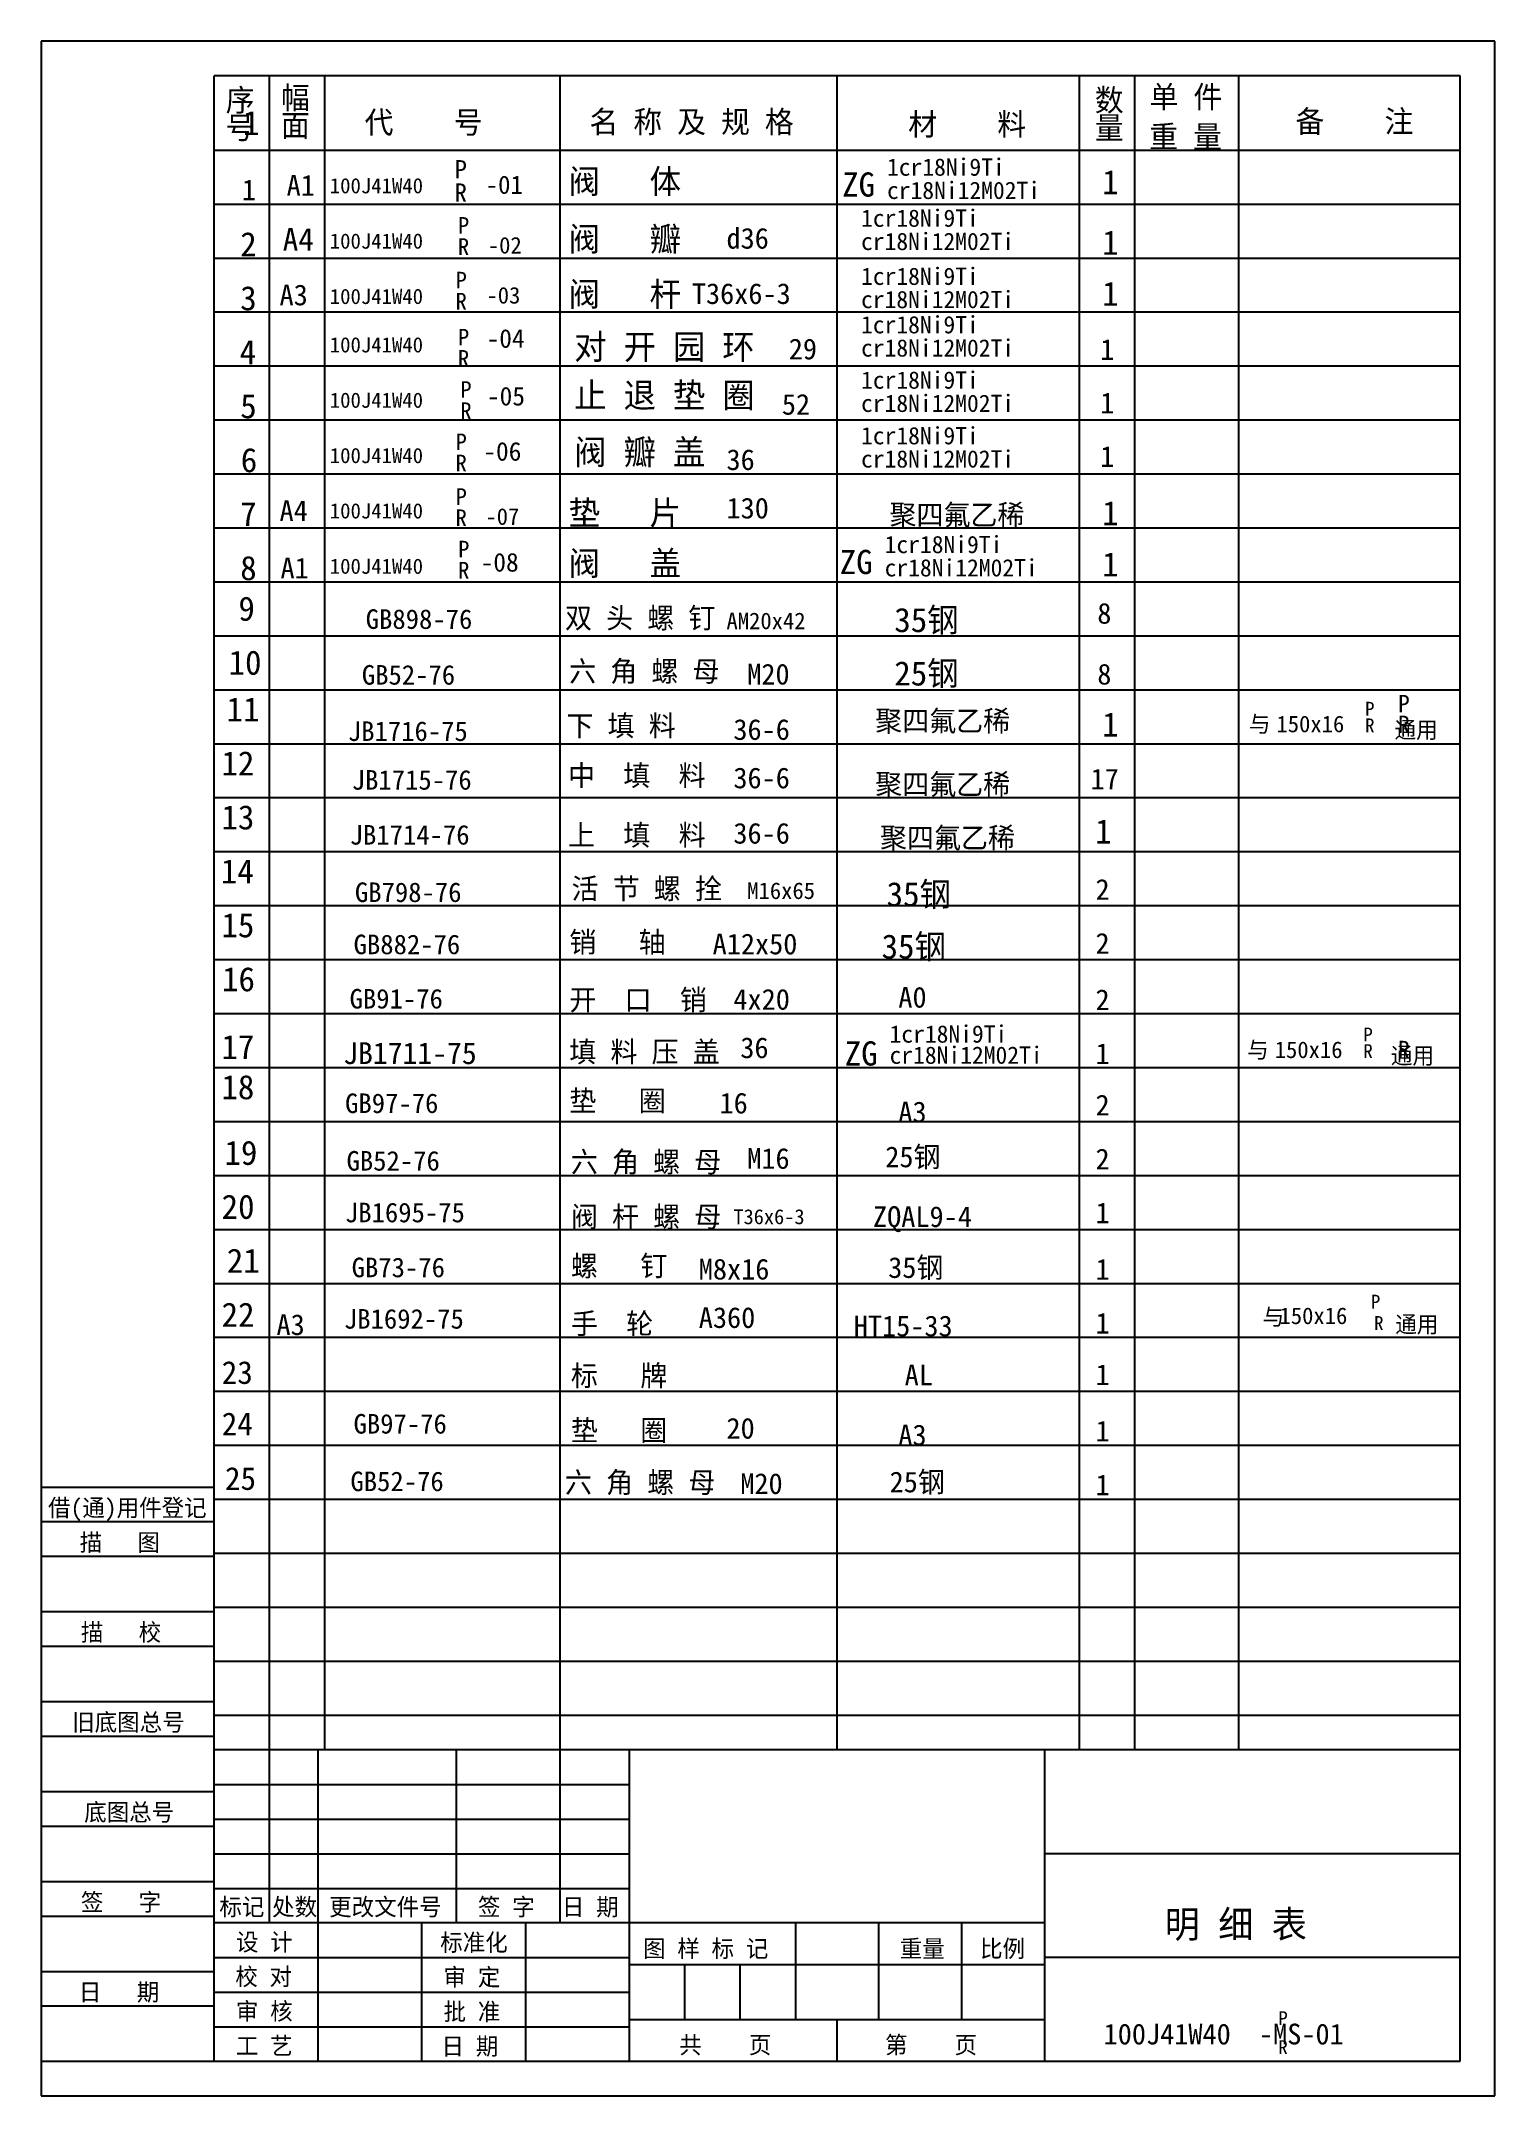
# Model space of a CAD drawing. Header units: metres. Extents: x 0 to 210, y 0 to 297.
import ezdxf

# ---------------------------------------------------------------- set-up
doc = ezdxf.new("R2010")
doc.units = ezdxf.units.M
for name, color, linetype in [('D', 1, 'Continuous'), ('FL', 5, 'Continuous'), ('HA', 5, 'Continuous'), ('T', 7, 'Continuous'), ('TL', 4, 'Continuous')]:
    doc.layers.add(name, color=color, linetype=linetype)

msp = doc.modelspace()

# ---------------------------------------------------------------- linework, layer by layer
at = {"layer": 'FL'}
for p, q in [((0, 297), (0, 0)), ((210, 297), (0, 297)), ((210, 0), (210, 297)), ((0, 78), (25, 78)), ((0, 70), (25, 70)), ((0, 65), (25, 65)), ((0, 57), (25, 57)), ((0, 52), (25, 52)), ((33, 25), (33, 50)), ((40, 5), (40, 50)), ((60, 25), (60, 50)), ((75, 25), (75, 50)), ((25, 45), (85, 45)), ((33, 31), (33, 47)), ((0, 44), (25, 44)), ((0, 39), (25, 39)), ((25, 40), (85, 40)), ((25, 35), (85, 35)), ((0, 31), (25, 31)), ((25, 30), (85, 30)), ((0, 26), (25, 26)), ((70, 5), (70, 25)), ((0, 18), (25, 18)), ((25, 20), (85, 20)), ((25, 15), (85, 15)), ((0, 13), (25, 13)), ((25, 10), (85, 10)), ((0, 0), (210, 0))]:
    msp.add_line(p, q, dxfattribs=at)
at = {"layer": 'HA'}
for p, q in [((210, 297), (0, 297)), ((33, 47), (33, 292)), ((41, 50), (41, 292)), ((75, 47), (75, 292)), ((115, 50), (115, 292)), ((150, 50), (150, 292)), ((158, 50), (158, 292)), ((173, 50), (173, 292)), ((205, 281.2), (25, 281.2)), ((205, 273.4), (25, 273.4)), ((205, 265.6), (25, 265.6)), ((205, 257.8), (25, 257.8)), ((205, 250), (25, 250)), ((205, 242.2), (25, 242.2)), ((205, 234.4), (25, 234.4)), ((205, 226.6), (25, 226.6)), ((205, 218.8), (25, 218.8)), ((205, 211), (25, 211)), ((205, 203.2), (25, 203.2)), ((205, 195.4), (25, 195.4)), ((205, 187.6), (25, 187.6)), ((205, 179.8), (25, 179.8)), ((205, 172), (25, 172)), ((205, 164.2), (25, 164.2)), ((205, 156.4), (25, 156.4)), ((205, 148.6), (25, 148.6)), ((205, 140.8), (25, 140.8)), ((205, 133), (25, 133)), ((205, 125.2), (25, 125.2)), ((205, 117.4), (25, 117.4)), ((205, 109.6), (25, 109.6)), ((205, 101.8), (25, 101.8)), ((205, 94), (25, 94)), ((205, 86.2), (25, 86.2)), ((205, 78.4), (25, 78.4)), ((205, 70.6), (25, 70.6)), ((205, 62.8), (25, 62.8)), ((205, 55), (25, 55))]:
    msp.add_line(p, q, dxfattribs=at)
at = {"layer": 'TL'}
for p, q in [((25, 5), (25, 292)), ((205, 292), (25, 292)), ((205, 5), (205, 292)), ((0, 88), (25, 88)), ((0, 83), (25, 83)), ((205, 50), (25, 50)), ((85, 5), (85, 50)), ((145, 5), (145, 50)), ((205, 35), (145, 35)), ((145, 25), (25, 25)), ((55, 5), (55, 25)), ((109, 11), (109, 25)), ((121, 11), (121, 25)), ((133, 11), (133, 25)), ((85, 19), (145, 19)), ((93, 11), (93, 19)), ((101, 11), (101, 19)), ((205, 20), (145, 20)), ((145, 11), (85, 11)), ((115, 5), (115, 11)), ((0, 5), (205, 5))]:
    msp.add_line(p, q, dxfattribs=at)

# ---------------------------------------------------------------- texts
at = {"layer": 'D'}
for s, height, p in [('序', 3.2, (26.67, 286.87)), ('幅', 3.2, (34.65, 287.22)), ('数', 3.2, (152.21, 286.87)), ('单 件', 3.2, (160.12, 287.33)), ('号', 3.2, (26.65, 282.87)), ('1', 3.5, (29.16, 283.42)), ('面', 3.2, (34.65, 283.22)), ('代    号', 3.2, (46.73, 283.66)), ('名 称 及 规 格', 3.2, (79.21, 283.73)), ('材    料', 3.2, (125.26, 283.38)), ('量', 3.2, (152.21, 282.87)), ('重 量', 3.2, (160.07, 281.59)), ('备    注', 3.2, (181.2, 283.79)), ('P', 2.64, (59.73, 277.16)), ('1cr18Ni9Ti', 2.5, (122.19, 277.54)), ('1', 3, (29, 274)), ('A1', 3, (35.46, 274.66)), ('100J41W40', 2.2, (41.7, 275)), ('R', 2.64, (59.71, 273.79)), ('-01', 2.64, (64.21, 274.92)), ('阀   体', 3.5, (76.2, 274.97)), ('ZG', 3.5, (115.71, 274.52)), ('cr18Ni12M02Ti', 2.5, (122.19, 274.18)), ('1', 3.5, (153.28, 274.86)), ('P', 2.4, (60.21, 269.17)), ('阀   瓣', 3.5, (76.2, 266.65)), ('1cr18Ni9Ti', 2.5, (118.44, 270.16)), ('2', 3.5, (28.76, 265.89)), ('A4', 3.3, (34.9, 266.7)), ('100J41W40', 2.2, (41.7, 267)), ('R', 2.4, (60.2, 266.1)), ('-02', 2.4, (64.53, 266.29)), ('d36', 3, (99, 267)), ('cr18Ni12M02Ti', 2.5, (118.44, 266.8)), ('1', 3.5, (153.28, 266.13)), ('1cr18Ni9Ti', 2.5, (118.44, 261.76)), ('3', 3.5, (28.76, 258.09)), ('A3', 3, (34.44, 258.81)), ('P', 2.4, (59.87, 261.26)), ('-03', 2.4, (64.33, 259.06)), ('阀   杆', 3.5, (76.2, 258.67)), ('T36x6-3', 3, (94, 259)), ('1', 3.5, (153.28, 258.74)), ('100J41W40', 2.2, (41.7, 259)), ('R', 2.4, (59.86, 258.2)), ('cr18Ni12M02Ti', 2.5, (118.44, 258.4)), ('1cr18Ni9Ti', 2.5, (118.44, 254.76)), ('4', 3.5, (28.67, 250.29)), ('100J41W40', 2.2, (41.7, 252)), ('P', 2.4, (60.21, 253.01)), ('-04', 2.7, (64.34, 252.67)), ('对 开 园 环', 3.6, (77, 251)), ('29', 3, (108, 251)), ('cr18Ni12M02Ti', 2.5, (118.44, 251.4)), ('1', 3, (152.98, 250.92)), ('R', 2.4, (60.2, 249.94)), ('P', 2.4, (60.56, 245.44)), ('-05', 2.7, (64.39, 244.33)), ('止 退 垫 圈', 3.6, (77, 244)), ('1cr18Ni9Ti', 2.5, (118.44, 246.76)), ('5', 3.5, (28.76, 242.49)), ('100J41W40', 2.2, (41.7, 244)), ('R', 2.4, (60.55, 242.38)), ('52', 3, (107, 243)), ('cr18Ni12M02Ti', 2.5, (118.44, 243.4)), ('1', 3, (152.98, 243.2)), ('1cr18Ni9Ti', 2.5, (118.44, 238.72)), ('6', 3.5, (28.84, 234.69)), ('100J41W40', 2.2, (41.7, 236)), ('P', 2.4, (59.87, 237.88)), ('-06', 2.7, (63.87, 236.35)), ('阀 瓣 盖', 3.6, (77, 235.8)), ('36', 3, (99, 235)), ('cr18Ni12M02Ti', 2.5, (118.44, 235.36)), ('1', 3, (152.98, 235.46)), ('R', 2.4, (59.86, 234.82)), ('P', 2.4, (59.87, 229.97)), ('7', 3.5, (28.76, 226.89)), ('A4', 3, (34.44, 227.63)), ('100J41W40', 2.2, (41.7, 228)), ('R', 2.4, (59.86, 226.91)), ('-07', 2.4, (64.18, 227.08)), ('垫   片', 3.5, (76.2, 227.05)), ('130', 3, (99, 228)), ('聚四氟乙稀', 3, (122.54, 227.02)), ('1', 3.5, (153.28, 227.02)), ('P', 2.4, (60.24, 222.38)), ('-08', 2.7, (63.48, 220.32)), ('阀   盖', 3.5, (76.2, 219.77)), ('ZG', 3.5, (115.36, 219.96)), ('1cr18Ni9Ti', 2.5, (121.85, 222.99)), ('1', 3.5, (153.28, 219.63)), ('8', 3.5, (28.76, 219.09)), ('A1', 3, (34.58, 219.34)), ('100J41W40', 2.2, (41.7, 220)), ('R', 2.4, (60.23, 219.32)), ('cr18Ni12M02Ti', 2.5, (121.85, 219.62)), ('9', 3.5, (28.5, 213.22)), ('GB898-76', 2.83, (46.89, 212.04)), ('双 头 螺 钉', 3, (75.67, 212.12)), ('AM20x42', 2.4, (99, 212)), ('35钢', 3.5, (123.24, 211.58)), ('8', 3, (152.57, 212.79)), ('10', 3.5, (27.08, 205.42)), ('GB52-76', 2.83, (46.33, 203.98)), ('六 角 螺 母', 3, (76.27, 204.42)), ('M20', 3, (102, 204)), ('25钢', 3.5, (123.24, 203.86)), ('8', 3, (152.57, 204)), ('11', 3.5, (26.79, 198.66)), ('P', 2.5, (196, 200)), ('下 填 料', 3, (75.89, 196.55)), ('聚四氟乙稀', 3, (120.48, 197.24)), ('1', 3.5, (153.28, 196.47)), ('与', 2.4, (174.45, 197.1)), ('150x16', 2.4, (178.45, 197.1)), ('R', 2, (191.25, 197.1)), ('P', 2, (191.25, 199.5)), ('R', 2.5, (196, 197)), ('JB1716-75', 2.83, (44.31, 195.84)), ('36-6', 3, (100, 196)), ('通用', 2.4, (195.51, 196.24)), ('12', 3.5, (26.04, 190.86)), ('JB1715-76', 2.83, (44.87, 188.8)), ('中  填  料', 3, (76.12, 189.35)), ('36-6', 3, (100, 189)), ('聚四氟乙稀', 3, (120.48, 188.07)), ('17', 3, (151.6, 188.85)), ('13', 3.5, (26.04, 183.06)), ('上  填  料', 3, (76.12, 180.73)), ('1', 3.5, (152.25, 181.02)), ('JB1714-76', 2.83, (44.57, 180.86)), ('36-6', 3, (100, 181)), ('聚四氟乙稀', 3, (121.17, 180.34)), ('14', 3.5, (25.96, 175.26)), ('GB798-76', 2.83, (45.33, 172.56)), ('活 节 螺 拴', 3, (76.63, 173)), ('M16x65', 2.4, (102, 173)), ('35钢', 3.5, (122.13, 171.94)), ('2', 3, (152.31, 172.88)), ('15', 3.5, (26.04, 167.46)), ('GB882-76', 2.83, (45.14, 165.02)), ('销   轴', 3, (76.3, 165.28)), ('A12x50', 3, (97, 165)), ('35钢', 3.5, (121.4, 164.38)), ('2', 3, (152.31, 165.09)), ('16', 3.5, (26.13, 159.66)), ('GB91-76', 2.83, (44.56, 157.17)), ('开  口  销', 3, (76.3, 156.93)), ('4x20', 3, (100, 157)), ('A0', 3, (123.83, 157.3)), ('2', 3, (152.31, 156.94)), ('1cr18Ni9Ti', 2.5, (122.56, 152.24)), ('17', 3.5, (26.04, 149.86)), ('JB1711-75', 3.15, (43.64, 149.14)), ('填 料 压 盖', 3, (76.3, 149.41)), ('36', 3, (101, 150)), ('ZG', 3.5, (116.08, 148.93)), ('cr18Ni12M02Ti', 2.5, (122.56, 149.18)), ('1', 3, (152.31, 149.15)), ('与', 2.4, (174.2, 150.01)), ('150x16', 2.4, (178.2, 150.01)), ('R', 2, (191, 150.01)), ('P', 2, (191, 152.41)), ('通用', 2.4, (194.97, 149.16)), ('R', 2.5, (196, 150)), ('18', 3.5, (26.04, 144.06)), ('垫   圈', 3, (76.3, 142.32)), ('GB97-76', 2.83, (43.91, 142.06)), ('16', 3, (98, 142)), ('A3', 3, (123.83, 140.73)), ('2', 3, (152.31, 141.71)), ('19', 3.5, (26.48, 134.57)), ('六 角 螺 母', 3, (76.53, 133.5)), ('M16', 3, (102, 134)), ('25钢', 3, (121.94, 134.23)), ('2', 3, (152.31, 133.92)), ('GB52-76', 2.83, (44.12, 133.74)), ('20', 3.5, (26.07, 126.77)), ('JB1695-75', 2.83, (43.89, 126.27)), ('阀 杆 螺 母', 3, (76.53, 125.57)), ('T36x6-3', 2.16, (100, 126)), ('ZQAL9-4', 3, (120.17, 125.59)), ('1', 3, (152.31, 126.13)), ('21', 3.5, (26.82, 118.97)), ('螺   钉', 3, (76.53, 118.48)), ('GB73-76', 2.83, (44.86, 118.33)), ('M8x16', 3, (95, 118)), ('35钢', 3, (122.36, 118.23)), ('1', 3, (152.31, 117.98)), ('22', 3.5, (26.07, 111.17)), ('A3', 3, (34, 109.97)), ('JB1692-75', 2.83, (43.74, 110.9)), ('手  轮', 3, (76.53, 110.13)), ('A360', 3, (95, 111)), ('1', 3, (152.31, 110.19)), ('与', 2.4, (176.44, 111.4)), ('150x16', 2.4, (178.89, 111.56)), ('P', 2, (192.09, 113.8)), ('通用', 2.4, (195.61, 110.32)), ('HT15-33', 3, (117.39, 109.79)), ('R', 2, (192.55, 110.71)), ('23', 3.3, (26.09, 102.91)), ('标   牌', 3, (76.53, 102.61)), ('AL', 3, (124.74, 102.7)), ('1', 3, (152.31, 102.75)), ('24', 3.3, (26.09, 95.48)), ('GB97-76', 2.83, (45.13, 95.73)), ('垫   圈', 3, (76.53, 94.69)), ('20', 3, (99, 95)), ('A3', 3, (123.83, 94.03)), ('1', 3, (152.31, 94.6)), ('25', 3.3, (26.56, 87.59)), ('GB52-76', 2.83, (44.68, 87.41)), ('六 角 螺 母', 3, (75.67, 87.18)), ('M20', 3, (101, 87)), ('25钢', 3, (122.57, 87.24)), ('1', 3, (152.31, 86.82)), ('明 细 表', 3.9, (162.32, 22.86)), ('P', 2, (178.72, 10.24)), ('100J41W40  -MS-01', 3, (153.48, 7.44)), ('R', 2, (178.72, 6.04))]:
    msp.add_text(s, height=height, dxfattribs=at).set_placement(p)
at = {"layer": 'T'}
for s, p in [('借(通)用件登记', (1, 83.76)), ('描   图', (5.56, 78.76)), ('描   校', (5.74, 65.76)), ('旧底图总号', (4.49, 52.76)), ('底图总号', (6.22, 39.76)), ('签   字', (5.74, 26.76)), ('标记', (25.75, 26.07)), ('处数', (33.38, 26.07)), ('更改文件号', (41.61, 26.07)), ('签 字', (63.1, 26.07)), ('日 期', (75.23, 26.07)), ('设 计', (28.14, 20.99)), ('标准化', (57.65, 20.93)), ('图 样 标 记', (86.95, 20.04)), ('重量', (124.03, 20.04)), ('比例', (135.64, 20.04)), ('校 对', (28.05, 15.99)), ('审 定', (58.13, 15.93)), ('日   期', (5.45, 13.76)), ('审 核', (28.14, 10.99)), ('批 准', (58.13, 10.93)), ('共    页', (92.18, 6.13)), ('第    页', (121.9, 6.13)), ('工 艺', (28.14, 5.99)), ('日 期', (57.84, 5.93))]:
    msp.add_text(s, height=2.5, dxfattribs=at).set_placement(p)

doc.saveas('drawing.dxf')
